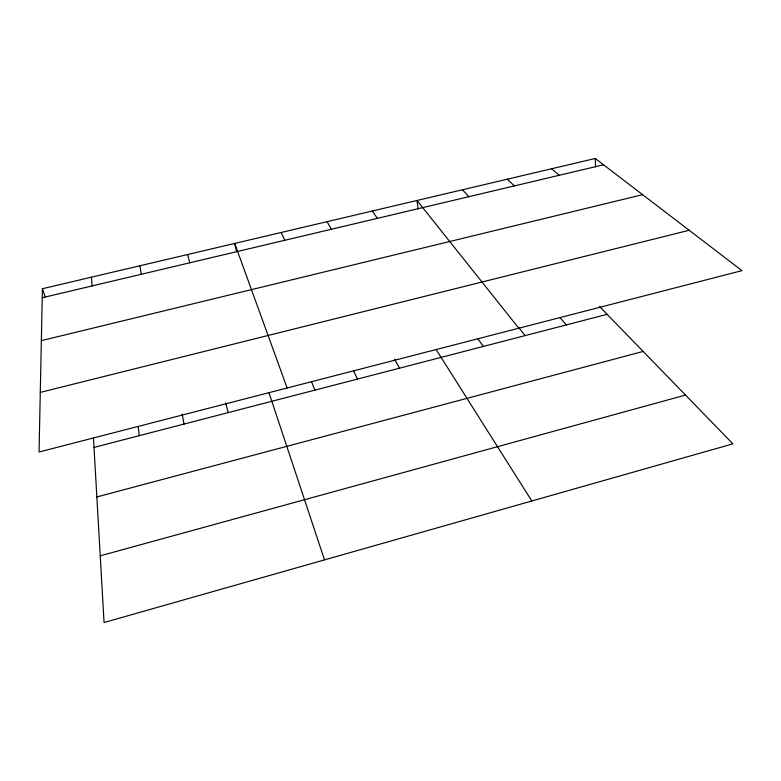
<?xml version="1.0" encoding="UTF-8"?>
<svg xmlns="http://www.w3.org/2000/svg" width="781" height="781" viewBox="0 0 781 781"><rect width="100%" height="100%" fill="white"/><g stroke="black" fill="none" stroke-linecap="round" stroke-linejoin="round"><path stroke-width="1.17" d="M42.418 288.736L39.05 452.004L741.95 270.636L595.288 158.475L42.418 288.736L45.2 296.8M100.232 555.828L685.503 395.059M96.854 496.941L643.144 351.43M94.013 447.415L607.12 314.333M40.28 392.394L689.164 230.268M41.354 340.633L642.626 194.674M42.233 297.737L603.537 164.791M551.601 168.774L559.235 175.286M507.338 179.2L514.337 185.917M599.466 306.445L732.881 443.852L104.058 622.525L93.476 438.112M462.489 189.763L468.834 196.695M560.026 317.721L566.371 324.896M518.525 327.317L525.125 335.596M518.789 328.215L417.034 200.473L418.089 208.888M477.982 338.886L483.361 346.432M372.342 211.007L377.36 218.358M436.208 349.673L531.822 500.982M327.063 221.677L331.398 229.243M394.61 359.27L399.55 368.173M353.627 370.985L357.503 379.078M281.189 232.484L284.821 240.275M311.58 381.831L314.928 390.119M287.135 387.991L234.7 243.438L236.594 251.677M269.025 392.814L324.505 559.889M187.596 254.538L189.763 262.787M225.66 402.85L228.218 412.612M182.119 414.076L184.043 424.063M139.858 265.784L141.263 274.277M138.188 426.582L139.311 435.671M91.465 277.187L92.09 285.924M595.288 158.475L595.522 166.87"/></g></svg>
